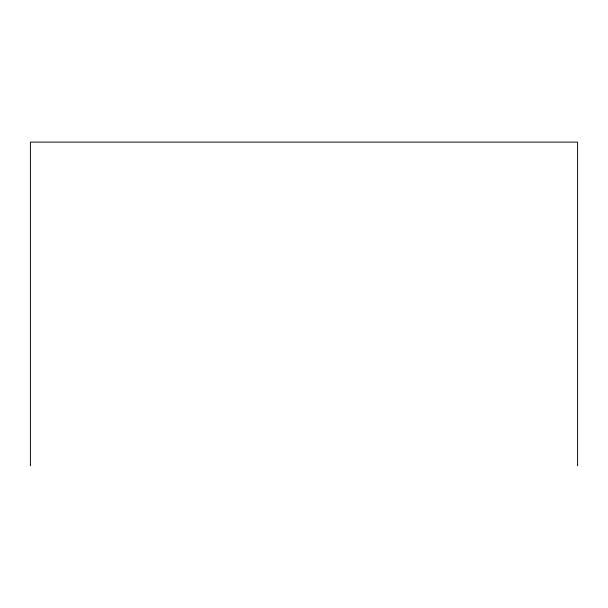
<?xml version="1.0" encoding="UTF-8"?>
<svg xmlns="http://www.w3.org/2000/svg" width="608" height="608" viewBox="0 0 608 608"><rect width="100%" height="100%" fill="white"/><g stroke="black" fill="none" stroke-linecap="round" stroke-linejoin="round"><path stroke-width="0.91" d="M577.6 465.888L577.6 142.112L30.4 142.112L30.4 465.888"/></g></svg>
